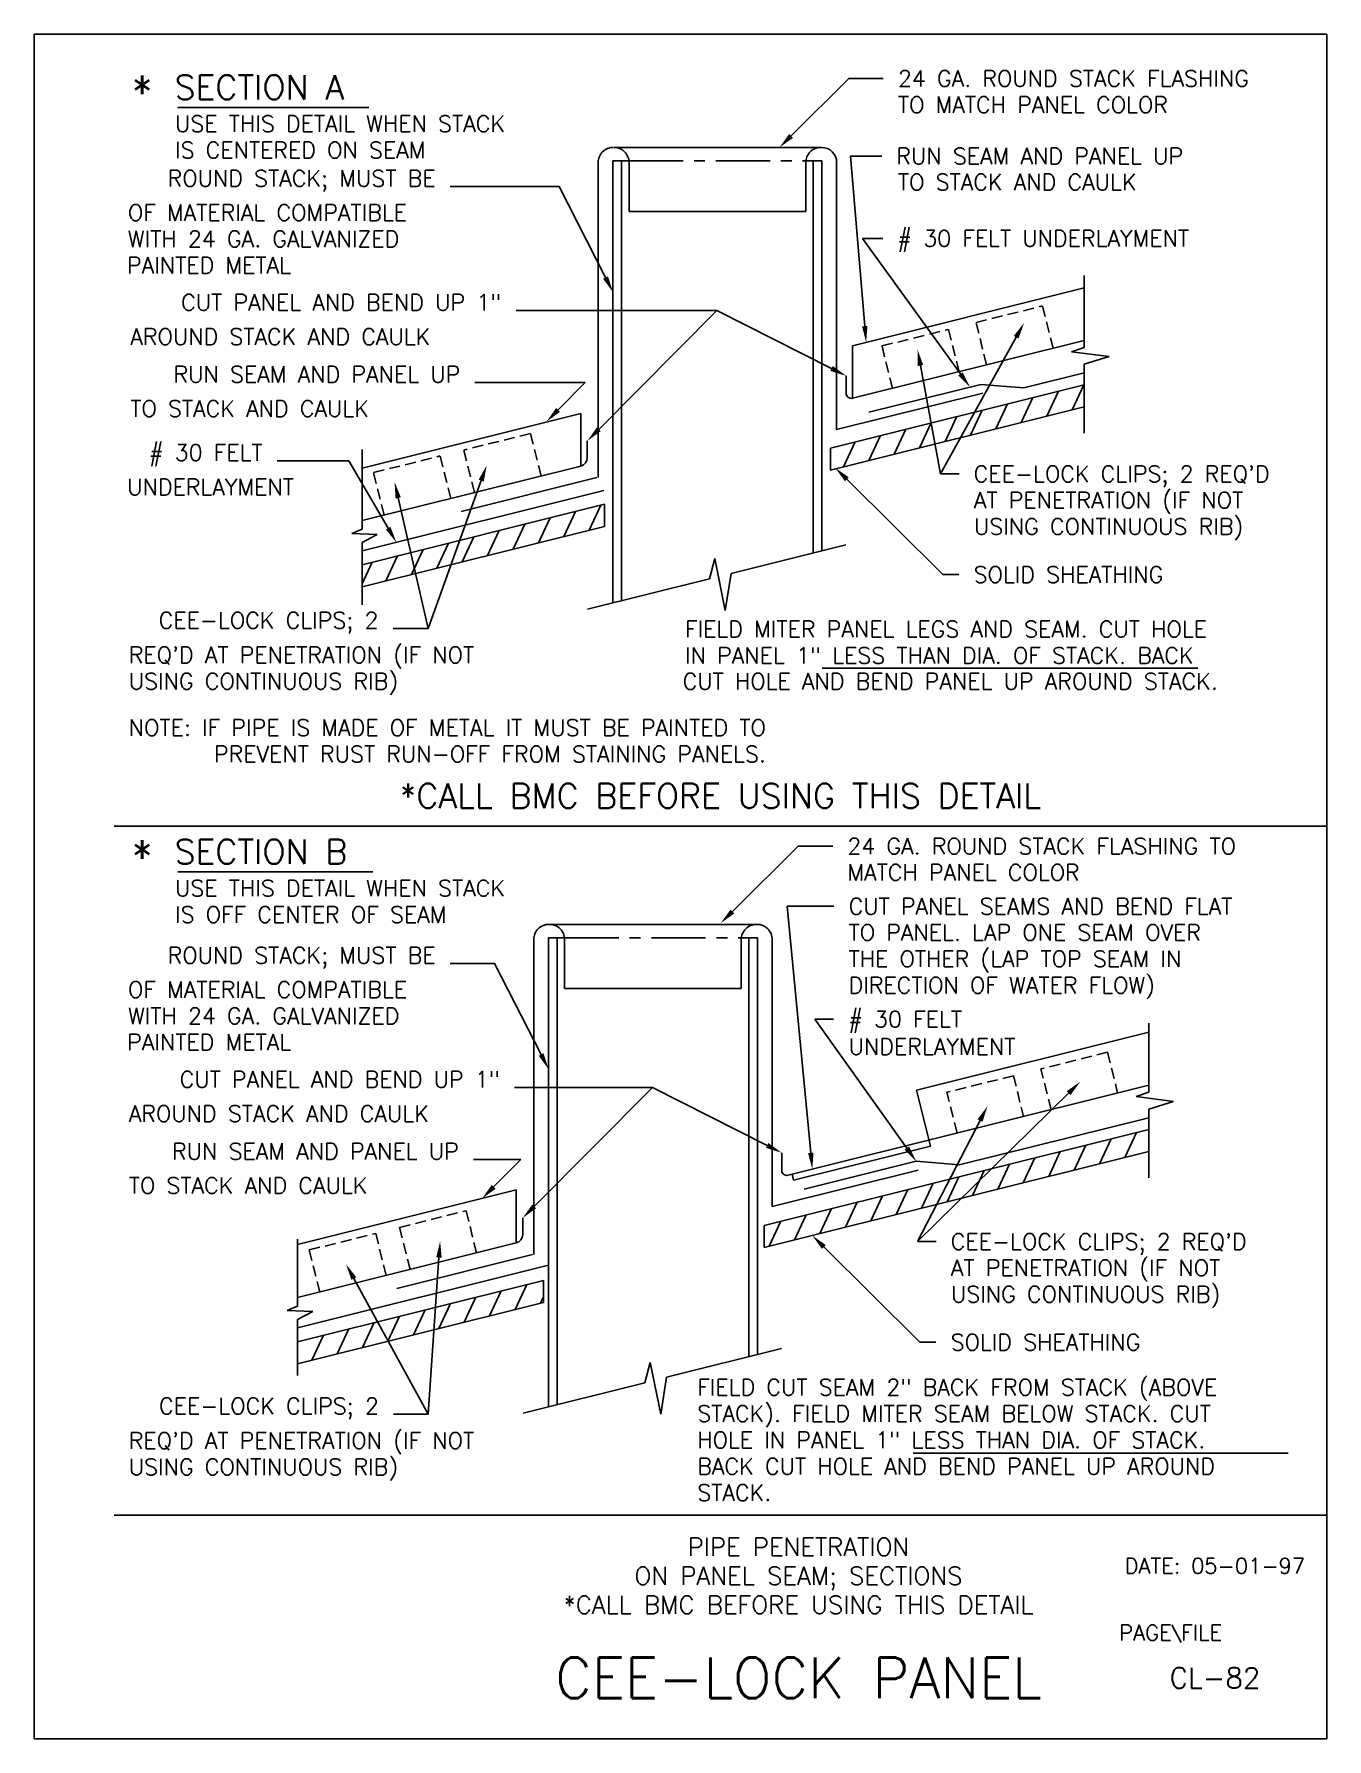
# Model space of a CAD drawing. Extents: x 0 to 37.7, y 0 to 49.7.
import ezdxf
from ezdxf.enums import TextEntityAlignment as Align

# ---------------------------------------------------------------- set-up
doc = ezdxf.new("R2010")
doc.units = 0
doc.header["$LTSCALE"] = 0.633317
doc.header["$MEASUREMENT"] = 0
doc.linetypes.add('CENTERX2', pattern=[4, 2.5, -0.5, 0.5, -0.5])
doc.linetypes.add('HIDDENX2', pattern=[0.75, 0.5, -0.25])
doc.layers.get('0').update_dxf_attribs({"linetype": 'CONTINUOUS'})
for name, color, linetype in [('BORDER', 7, 'CONTINUOUS'), ('CMP-FLSH', 7, 'CONTINUOUS'), ('DIM-TXT', 7, 'CONTINUOUS'), ('STRCTR', 7, 'CONTINUOUS')]:
    doc.layers.add(name, color=color, linetype=linetype)
doc.styles.add('ROMANS', font='romans', dxfattribs={"height": 0.475})

# ---------------------------------------------------------------- blocks, each defined once
blk = doc.blocks.new('*X0')
at = {"color": 0, "linetype": 'CONTINUOUS'}
for p, q in [((30.339, 17.295), (30.679, 18.024)), ((31.081, 17.48), (31.421, 18.209)), ((31.822, 17.665), (32.162, 18.394)), ((28.115, 16.741), (28.455, 17.47)), ((28.857, 16.926), (29.197, 17.655)), ((29.598, 17.11), (29.938, 17.839)), ((25.891, 16.186), (26.231, 16.915)), ((26.633, 16.371), (26.973, 17.1)), ((27.374, 16.556), (27.714, 17.285)), ((24.409, 15.817), (24.749, 16.546)), ((25.15, 16.001), (25.49, 16.73)), ((22.185, 15.262), (22.525, 15.991)), ((22.926, 15.447), (23.266, 16.176)), ((23.668, 15.632), (24.007, 16.361)), ((21.444, 15.077), (21.783, 15.806)), ((14.03, 13.229), (14.37, 13.958)), ((12.548, 12.859), (12.888, 13.588)), ((13.289, 13.044), (13.629, 13.773)), ((14.772, 13.414), (14.86, 13.603)), ((10.324, 12.305), (10.664, 13.034)), ((11.065, 12.49), (11.405, 13.219)), ((11.806, 12.675), (12.146, 13.403)), ((8.1, 11.75), (8.44, 12.479)), ((8.841, 11.935), (9.181, 12.664)), ((9.582, 12.12), (9.922, 12.849)), ((7.688, 12.273), (7.698, 12.294))]:
    blk.add_line(p, q, dxfattribs=at)
blk = doc.blocks.new('*X1')
at = {"color": 0, "linetype": 'CONTINUOUS'}
for p, q in [((30.281, 38.245), (30.621, 38.974)), ((28.057, 37.69), (28.397, 38.419)), ((28.799, 37.875), (29.139, 38.604)), ((29.54, 38.06), (29.88, 38.789)), ((25.834, 37.136), (26.173, 37.865)), ((26.575, 37.321), (26.915, 38.05)), ((27.316, 37.506), (27.656, 38.235)), ((23.61, 36.582), (23.949, 37.31)), ((24.351, 36.766), (24.691, 37.495)), ((25.092, 36.951), (25.432, 37.68)), ((16.196, 34.733), (16.536, 35.462)), ((13.972, 34.179), (14.312, 34.908)), ((14.714, 34.364), (15.054, 35.092)), ((15.455, 34.548), (15.795, 35.277)), ((11.748, 33.624), (12.088, 34.353)), ((12.49, 33.809), (12.83, 34.538)), ((13.231, 33.994), (13.571, 34.723)), ((10.266, 33.255), (10.606, 33.983)), ((11.007, 33.439), (11.347, 34.168)), ((9.569, 33.165), (9.864, 33.799))]:
    blk.add_line(p, q, dxfattribs=at)

msp = doc.modelspace()

# ---------------------------------------------------------------- linework, layer by layer
at = {"color": 5, "linetype": 'CONTINUOUS'}
for p, q in [((0, 0), (0, 49.733)), ((0, 49.733), (37.715, 49.733)), ((37.715, 49.733), (37.715, 0)), ((37.715, 0), (0, 0))]:
    msp.add_line(p, q, dxfattribs=at)
at = {"layer": 'BORDER', "color": 5, "linetype": 'CONTINUOUS'}
for p, q in [((37.715, 26.626), (2.332, 26.626)), ((37.715, 6.531), (2.332, 6.531))]:
    msp.add_line(p, q, dxfattribs=at)
at = {"layer": 'CMP-FLSH', "color": 6, "linetype": 'CONTINUOUS'}
for p, q in [((16.917, 46.428), (22.953, 46.428)), ((22.973, 46.428), (22.953, 46.428)), ((16.457, 45.988), (16.457, 36.793)), ((17.357, 45.988), (17.357, 44.557)), ((22.513, 45.988), (22.513, 44.557)), ((23.413, 45.988), (23.413, 38.194)), ((17.357, 44.557), (22.513, 44.557)), ((30.636, 39.85), (28.872, 39.41)), ((24.348, 38.7), (27.617, 39.515)), ((27.617, 39.515), (28.872, 39.41)), ((23.413, 38.194), (27.673, 39.256)), ((9.569, 34.659), (16.618, 36.417)), ((16.42, 36.793), (12.461, 35.806)), ((15.016, 23.762), (15.036, 23.762)), ((15.036, 23.762), (21.072, 23.762)), ((21.092, 23.762), (21.072, 23.762)), ((14.576, 23.322), (14.576, 14.127)), ((15.476, 23.322), (15.476, 21.891)), ((20.632, 23.322), (20.632, 21.891)), ((21.532, 23.322), (21.532, 15.529)), ((15.476, 21.891), (20.632, 21.891)), ((32.519, 18.122), (26.991, 16.744)), ((21.532, 15.529), (25.793, 16.591)), ((22.467, 16.034), (25.736, 16.849)), ((25.736, 16.849), (26.991, 16.744)), ((14.539, 14.127), (10.58, 13.14)), ((15.007, 13.819), (7.688, 11.994))]:
    msp.add_line(p, q, dxfattribs=at)
at = {"layer": 'CMP-FLSH', "color": 1, "linetype": 'CONTINUOUS'}
for p, q in [((30.636, 42.326), (23.876, 40.64)), ((30.636, 40.795), (23.876, 39.11)), ((23.876, 40.64), (23.876, 39.11)), ((23.69, 39.255), (23.69, 39.763)), ((15.948, 38.663), (9.569, 37.073)), ((15.948, 38.663), (15.948, 37.133)), ((16.138, 37.865), (16.138, 37.375)), ((15.948, 37.133), (9.569, 35.542)), ((25.742, 18.924), (32.519, 20.614)), ((32.519, 19.068), (21.995, 16.444)), ((26.149, 17.293), (25.742, 18.924)), ((21.809, 16.59), (21.809, 17.098)), ((26.149, 17.293), (22.158, 16.298)), ((22.158, 16.298), (22.114, 16.474)), ((14.067, 16.013), (7.688, 14.423)), ((14.067, 14.467), (14.067, 16.013)), ((14.257, 15.199), (14.257, 14.71)), ((14.067, 14.467), (7.688, 12.877))]:
    msp.add_line(p, q, dxfattribs=at)
at = {"layer": 'CMP-FLSH', "color": 9, "linetype": 'HIDDENX2'}
for p, q in [((27.479, 41.319), (29.42, 41.803)), ((29.728, 40.568), (29.42, 41.803)), ((27.787, 40.085), (27.479, 41.319)), ((24.735, 40.635), (26.676, 41.119)), ((26.984, 39.884), (26.676, 41.119)), ((25.043, 39.4), (24.735, 40.635)), ((14.48, 38.082), (12.539, 37.598)), ((14.788, 36.844), (14.48, 38.082)), ((9.904, 36.941), (11.844, 37.425)), ((12.153, 36.187), (11.844, 37.425)), ((12.848, 36.36), (12.539, 37.598)), ((10.212, 35.703), (9.904, 36.941)), ((31.314, 20.03), (29.373, 19.546)), ((31.314, 20.03), (31.61, 18.841)), ((29.67, 18.358), (29.373, 19.546)), ((28.57, 19.346), (26.629, 18.862)), ((28.57, 19.346), (28.866, 18.157)), ((26.925, 17.673), (26.629, 18.862)), ((10.661, 14.921), (12.602, 15.405)), ((10.661, 14.921), (10.967, 13.694)), ((12.602, 15.405), (12.908, 14.178)), ((8.026, 14.264), (9.966, 14.747)), ((9.966, 14.747), (10.272, 13.521)), ((8.026, 14.264), (8.331, 13.037))]:
    msp.add_line(p, q, dxfattribs=at)
at = {"layer": 'CMP-FLSH', "color": 6, "linetype": 'CONTINUOUS'}
for centre, start, end in [((16.897, 45.988), 89.9998, 180.0001), ((16.917, 45.988), 359.9999, 90.0002), ((22.953, 45.988), 89.9997, 180.0003), ((22.973, 45.988), 0.0001, 90.0001), ((15.016, 23.322), 89.9998, 180.0001), ((15.036, 23.322), 359.9999, 90.0002), ((21.072, 23.322), 89.9997, 180.0003), ((21.092, 23.322), 359.9997, 90.0004)]:
    msp.add_arc(centre, 0.44, start, end, dxfattribs=at)
at = {"layer": 'CMP-FLSH', "color": 1, "linetype": 'CONTINUOUS'}
for centre, radius, start, end in [((23.84, 39.255), 0.15, 179.9999, 284.0003), ((15.888, 37.375), 0.25, 284.0003, 359.9997), ((21.959, 16.59), 0.15, 179.9998, 283.9999), ((14.007, 14.71), 0.25, 284.0003, 359.9997)]:
    msp.add_arc(centre, radius, start, end, dxfattribs=at)
at = {"layer": 'DIM-TXT', "color": 3, "linetype": 'CONTINUOUS'}
for p, q in [((22.085, 46.763), (23.769, 48.437)), ((23.769, 48.437), (24.773, 48.437)), ((24.232, 41.212), (23.817, 46.174)), ((23.817, 46.174), (24.728, 46.174)), ((15.314, 45.286), (12.14, 45.286)), ((16.672, 42.629), (15.314, 45.286)), ((27.026, 39.822), (24.168, 43.774)), ((24.168, 43.774), (24.759, 43.774)), ((19.918, 41.667), (14.062, 41.667)), ((16.473, 38.201), (19.918, 41.667)), ((23.266, 39.977), (19.918, 41.667)), ((28.651, 40.892), (26.446, 36.903)), ((25.858, 40.066), (26.446, 36.903)), ((16.079, 39.57), (12.862, 39.57)), ((15.287, 38.768), (16.079, 39.57)), ((9.183, 37.287), (7.095, 37.287)), ((10.328, 35.318), (9.183, 37.287)), ((26.446, 36.903), (26.986, 36.903)), ((13.044, 36.707), (11.499, 32.394)), ((23.709, 36.746), (26.506, 33.967)), ((10.622, 36.202), (11.499, 32.394)), ((26.506, 33.967), (26.981, 33.967)), ((11.499, 32.394), (10.474, 32.394)), ((20.37, 24.133), (22.29, 26.043)), ((22.29, 26.043), (23.299, 26.043)), ((22.658, 17.094), (21.97, 24.289)), ((21.97, 24.289), (23.335, 24.289)), ((13.433, 22.621), (12.141, 22.621)), ((14.791, 19.964), (13.433, 22.621)), ((25.46, 17.236), (22.78, 20.996)), ((22.78, 20.996), (23.325, 20.996)), ((18.037, 19.002), (14.018, 19.002)), ((14.592, 15.536), (18.037, 19.002)), ((21.385, 17.312), (18.037, 19.002)), ((30.18, 18.837), (25.776, 14.508)), ((27.598, 18.04), (25.776, 14.508)), ((14.198, 16.904), (12.819, 16.904)), ((13.406, 16.103), (14.198, 16.904)), ((25.776, 14.508), (26.316, 14.508)), ((11.812, 14.045), (11.499, 9.474)), ((23.039, 14.351), (25.836, 11.572)), ((9.328, 13.432), (11.499, 9.474)), ((25.836, 11.572), (26.311, 11.572)), ((11.499, 9.474), (10.485, 9.474))]:
    msp.add_line(p, q, dxfattribs=at)
at = {"layer": 'DIM-TXT', "color": 1, "linetype": 'CONTINUOUS'}
for p, q in [((9.767, 47.593), (4.198, 47.593)), ((9.878, 25.292), (4.198, 25.292))]:
    msp.add_line(p, q, dxfattribs=at)
at = {"layer": 'DIM-TXT', "color": 4, "linetype": 'CONTINUOUS'}
for p, q in [((22.991, 31.235), (33.949, 31.235)), ((36.588, 8.339), (25.642, 8.339))]:
    msp.add_line(p, q, dxfattribs=at)
at = {"layer": 'DIM-TXT', "color": 3, "linetype": 'CONTINUOUS'}
for points in [[(22.141, 46.706), (22.029, 46.819), (21.748, 46.428)], [(16.742, 42.665), (16.601, 42.593), (16.888, 42.206)], [(28.582, 40.931), (28.72, 40.854), (28.881, 41.308)], [(24.311, 41.219), (24.154, 41.206), (24.272, 40.739)], [(25.78, 40.051), (25.936, 40.08), (25.771, 40.533)], [(23.302, 40.048), (23.23, 39.906), (23.69, 39.763)], [(27.09, 39.868), (26.962, 39.775), (27.304, 39.437)], [(15.343, 38.713), (15.23, 38.824), (14.953, 38.431)], [(16.529, 38.146), (16.416, 38.257), (16.138, 37.865)], [(12.97, 36.734), (13.119, 36.68), (13.204, 37.154)], [(23.653, 36.69), (23.765, 36.802), (23.372, 37.081)], [(10.545, 36.184), (10.7, 36.22), (10.516, 36.665)], [(10.397, 35.358), (10.26, 35.279), (10.567, 34.908)], [(20.425, 24.077), (20.314, 24.189), (20.033, 23.798)], [(14.861, 20), (14.72, 19.928), (15.007, 19.541)], [(30.124, 18.894), (30.235, 18.781), (30.518, 19.17)], [(27.527, 18.076), (27.668, 18.004), (27.815, 18.462)], [(21.421, 17.382), (21.349, 17.241), (21.809, 17.098)], [(22.737, 17.101), (22.579, 17.086), (22.703, 16.621)], [(25.525, 17.282), (25.396, 17.19), (25.736, 16.849)], [(13.462, 16.047), (13.349, 16.159), (13.072, 15.765)], [(14.648, 15.48), (14.536, 15.592), (14.257, 15.199)], [(11.733, 14.051), (11.891, 14.04), (11.845, 14.519)], [(22.983, 14.295), (23.095, 14.407), (22.702, 14.686)], [(9.258, 13.394), (9.397, 13.47), (9.099, 13.849)]]:
    msp.add_solid(points, dxfattribs=at)
at = {"layer": 'STRCTR', "color": 4, "linetype": 'CONTINUOUS'}
for p, q in [((16.888, 33.141), (16.888, 46.036)), ((16.888, 46.036), (17.138, 46.036)), ((17.138, 33.204), (17.138, 46.036)), ((17.138, 46.036), (17.354, 46.036)), ((22.732, 46.036), (22.515, 46.036)), ((22.732, 34.598), (22.732, 46.036)), ((22.982, 46.036), (22.732, 46.036)), ((22.982, 34.661), (22.982, 46.036)), ((30.636, 39.504), (23.232, 37.658)), ((30.636, 38.86), (23.232, 37.014)), ((23.232, 37.014), (23.232, 37.658)), ((16.64, 36.015), (9.569, 34.252)), ((16.64, 36.015), (16.64, 35.37)), ((16.64, 35.37), (9.569, 33.608)), ((15.007, 9.691), (15.007, 23.371)), ((15.007, 23.371), (15.257, 23.371)), ((15.257, 9.753), (15.257, 23.371)), ((15.257, 23.371), (15.474, 23.371)), ((20.851, 23.371), (20.635, 23.371)), ((20.851, 11.148), (20.851, 23.371)), ((21.101, 23.371), (20.851, 23.371)), ((21.101, 11.211), (21.101, 23.371)), ((32.519, 17.777), (21.296, 14.979)), ((32.519, 17.133), (21.296, 14.335)), ((21.296, 14.335), (21.296, 14.979)), ((14.86, 13.374), (7.688, 11.586)), ((14.86, 12.73), (14.86, 13.374)), ((14.86, 12.73), (7.688, 10.942))]:
    msp.add_line(p, q, dxfattribs=at)
at = {"layer": 'STRCTR', "color": 4, "linetype": 'CENTERX2'}
for p, q in [((17.354, 46.036), (22.515, 46.036)), ((15.474, 23.371), (20.635, 23.371))]:
    msp.add_line(p, q, dxfattribs=at)
at = {"layer": 'STRCTR', "color": 2, "linetype": 'CONTINUOUS'}
for p, q in [((30.636, 40.593), (30.636, 42.69)), ((30.636, 40.593), (30.263, 40.466)), ((30.263, 40.466), (31.361, 40.323)), ((31.361, 40.323), (30.636, 40.101)), ((30.636, 40.101), (30.636, 38.092)), ((9.569, 35.294), (9.569, 37.617)), ((9.569, 35.294), (9.265, 35.164)), ((9.265, 35.164), (10.011, 35.138)), ((10.011, 35.138), (9.569, 34.904)), ((9.569, 34.904), (9.569, 33.08)), ((20.331, 34), (23.683, 34.836)), ((19.7, 33.843), (19.858, 34.435)), ((19.858, 34.435), (20.16, 32.921)), ((19.7, 33.843), (16.148, 32.957)), ((20.16, 32.921), (20.331, 34)), ((32.519, 18.866), (32.519, 20.877)), ((32.519, 18.866), (32.146, 18.739)), ((32.146, 18.739), (33.244, 18.596)), ((33.244, 18.596), (32.519, 18.374)), ((32.519, 18.374), (32.519, 16.365)), ((7.688, 12.628), (7.688, 14.575)), ((7.688, 12.628), (7.385, 12.498)), ((7.385, 12.498), (8.13, 12.472)), ((8.13, 12.472), (7.688, 12.238)), ((7.688, 12.238), (7.688, 10.6)), ((17.819, 10.392), (17.977, 10.985)), ((17.977, 10.985), (18.279, 9.471)), ((18.45, 10.55), (21.802, 11.385)), ((18.279, 9.471), (18.45, 10.55)), ((17.819, 10.392), (14.267, 9.507))]:
    msp.add_line(p, q, dxfattribs=at)

# ---------------------------------------------------------------- block references
at = {"layer": 'STRCTR', "color": 4, "linetype": 'CONTINUOUS'}
for name, p in [('*X1', (0, 0.527)), ('*X0', (0, -0.705))]:
    msp.add_blockref(name, p, dxfattribs=at)

# ---------------------------------------------------------------- texts
at = {"layer": 'BORDER', "color": 3, "linetype": 'CONTINUOUS', "style": 'ROMANS'}
for s, p in [('PIPE PENETRATION', (22.3, 5.339)), ('ON PANEL SEAM; SECTIONS', (22.3, 4.494)), ('*CALL BMC BEFORE USING THIS DETAIL', (22.3, 3.649))]:
    msp.add_text(s, height=0.52185, dxfattribs=at).set_placement(p, align=Align.CENTER)
msp.add_text('DATE: 05-01-97', height=0.45172, dxfattribs=at).set_placement((34.449, 5.047), align=Align.MIDDLE)
msp.add_text('PAGE\\FILE', height=0.4517, dxfattribs=at).set_placement((31.659, 2.873))
at = {"layer": 'BORDER', "color": 5, "style": 'ROMANS'}
msp.add_text('CEE-LOCK PANEL', height=1.1875, dxfattribs=at).set_placement((22.3, 1.781), align=Align.MIDDLE)
at = {"layer": 'BORDER', "color": 2, "linetype": 'CONTINUOUS', "style": 'ROMANS'}
msp.add_text('CL-82', height=0.5938, dxfattribs=at).set_placement((34.449, 1.781), align=Align.MIDDLE)
at = {"layer": 'CMP-FLSH', "color": 4, "linetype": 'CONTINUOUS', "style": 'ROMANS'}
for p in [(2.83, 47.572), (2.83, 25.271)]:
    msp.add_text('*', height=0.95, dxfattribs=at).set_placement(p)
at = {"layer": 'DIM-TXT', "color": 1, "linetype": 'CONTINUOUS', "style": 'ROMANS'}
for s, p in [('SECTION A', (4.098, 47.826)), ('SECTION B', (4.098, 25.525))]:
    msp.add_text(s, height=0.7125, dxfattribs=at).set_placement(p)
at = {"layer": 'DIM-TXT', "color": 3, "linetype": 'CONTINUOUS', "style": 'ROMANS'}
for s, p in [('24 GA. ROUND STACK FLASHING', (25.201, 48.2)), ('TO MATCH PANEL COLOR', (25.201, 47.434)), ('RUN SEAM AND PANEL UP', (25.155, 45.937)), ('TO STACK AND CAULK', (25.201, 45.177)), ('OF MATERIAL COMPATIBLE', (2.736, 44.287)), ('WITH 24 GA. GALVANIZED', (2.736, 43.52)), ('# 30 FELT UNDERLAYMENT', (25.186, 43.536)), ('PAINTED METAL', (2.712, 42.753)), ('AROUND STACK AND CAULK', (2.807, 40.668)), ('TO STACK AND CAULK', (2.807, 38.571)), ("CEE-LOCK CLIPS; 2 REQ'D", (27.413, 36.665)), ('UNDERLAYMENT', (2.716, 36.279)), ('AT PENETRATION (IF NOT', (27.417, 35.899)), ('USING CONTINUOUS RIB)', (27.417, 35.13)), ('SOLID SHEATHING', (27.408, 33.729)), ("REQ'D AT PENETRATION (IF NOT", (2.763, 31.385)), ('USING CONTINUOUS RIB)', (2.763, 30.616)), ('24 GA. ROUND STACK FLASHING TO ', (23.726, 25.805)), ('MATCH PANEL COLOR', (23.726, 25.04)), ('CUT PANEL SEAMS AND BEND FLAT', (23.762, 24.051)), ('TO PANEL. LAP ONE SEAM OVER', (23.762, 23.287)), ('THE OTHER (LAP TOP SEAM IN', (23.762, 22.518)), ('OF MATERIAL COMPATIBLE', (2.739, 21.622)), ('DIRECTION OF WATER FLOW)', (23.762, 21.749)), ('WITH 24 GA. GALVANIZED', (2.739, 20.855)), ('PAINTED METAL', (2.715, 20.088)), ('UNDERLAYMENT', (23.762, 19.96)), ('AROUND STACK AND CAULK', (2.763, 18.003)), ('TO STACK AND CAULK', (2.763, 15.906)), ("CEE-LOCK CLIPS; 2 REQ'D", (26.743, 14.27)), ('AT PENETRATION (IF NOT', (26.747, 13.504)), ('USING CONTINUOUS RIB)', (26.747, 12.735)), ('SOLID SHEATHING', (26.738, 11.334)), ("REQ'D AT PENETRATION (IF NOT", (2.763, 8.466)), ('USING CONTINUOUS RIB)', (2.763, 7.697))]:
    msp.add_text(s, height=0.475, dxfattribs=at).set_placement(p)
at = {"layer": 'DIM-TXT', "color": 4, "linetype": 'CONTINUOUS', "style": 'ROMANS'}
for s, p in [('USE THIS DETAIL WHEN STACK', (4.112, 46.881)), ('IS CENTERED ON SEAM', (4.112, 46.112)), ('FIELD MITER PANEL LEGS AND SEAM. CUT HOLE', (18.99, 32.137)), ('IN PANEL 1" LESS THAN DIA. OF STACK. BACK', (18.99, 31.368)), ('CUT HOLE AND BEND PANEL UP AROUND STACK.', (18.919, 30.614)), ('NOTE: IF PIPE IS MADE OF METAL IT MUST BE PAINTED TO', (2.762, 29.262)), ('PREVENT RUST RUN-OFF FROM STAINING PANELS.', (5.248, 28.493)), ('USE THIS DETAIL WHEN STACK', (4.112, 24.58)), ('IS OFF CENTER OF SEAM', (4.112, 23.811)), ('FIELD CUT SEAM 2" BACK FROM STACK (ABOVE', (19.347, 10.022)), ('STACK). FIELD MITER SEAM BELOW STACK. CUT', (19.347, 9.253)), ('HOLE IN PANEL 1" LESS THAN DIA. OF STACK.', (19.347, 8.483)), ('BACK CUT HOLE AND BEND PANEL UP AROUND', (19.347, 7.714)), ('STACK.', (19.347, 6.945))]:
    msp.add_text(s, height=0.475, dxfattribs=at).set_placement(p)
at = {"layer": 'DIM-TXT', "color": 3, "linetype": 'CONTINUOUS', "style": 'ROMANS'}
for s, p in [('ROUND STACK; MUST BE', (11.713, 45.286)), ('CUT PANEL AND BEND UP 1"', (13.634, 41.667)), ('RUN SEAM AND PANEL UP', (12.434, 39.57)), ('# 30 FELT', (6.667, 37.287)), ('CEE-LOCK CLIPS; 2', (10.047, 32.394)), ('ROUND STACK; MUST BE', (11.714, 22.621)), ('CUT PANEL AND BEND UP 1"', (13.591, 19.002)), ('RUN SEAM AND PANEL UP', (12.391, 16.904)), ('CEE-LOCK CLIPS; 2', (10.058, 9.474))]:
    msp.add_text(s, height=0.475, dxfattribs=at).set_placement(p, align=Align.RIGHT)
at = {"layer": 'DIM-TXT', "color": 4, "linetype": 'CONTINUOUS', "style": 'ROMANS'}
msp.add_text('*CALL BMC BEFORE USING THIS DETAIL', height=0.7125, dxfattribs=at).set_placement((20.023, 27.156), align=Align.CENTER)
at = {"layer": 'DIM-TXT', "color": 3, "linetype": 'CONTINUOUS', "style": 'ROMANS'}
msp.add_text('# 30 FELT', height=0.475, rotation=360, dxfattribs=at).set_placement((23.753, 20.759))

doc.saveas('drawing.dxf')
